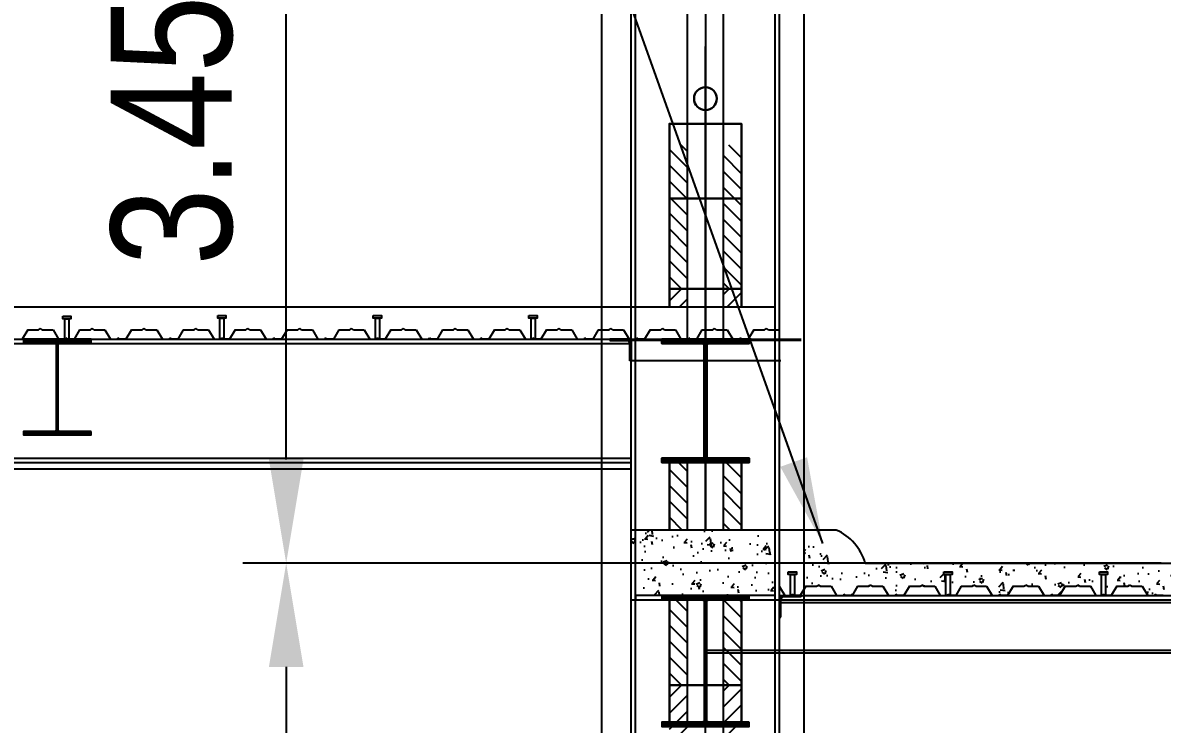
# Model space of a CAD drawing. Header units: millimetres. Extents: x 2148 to 2681, y 758 to 986.
# Drawn here: x 2210.196 to 2212.832, y 855.192 to 856.814 of the extents above; entities that cross this region are included whole.
import ezdxf

# ---------------------------------------------------------------- set-up
doc = ezdxf.new("R2010")
doc.units = ezdxf.units.MM
doc.linetypes.add('CENTER2', pattern=[28.575, 19.05, -3.175, 3.175, -3.175])
for name, color, linetype in [('0.2', 10, 'Continuous'), ('contrucion line05', 86, 'Continuous'), ('D', 1, 'Continuous'), ('HATCH', 8, 'Continuous')]:
    doc.layers.add(name, color=color, linetype=linetype)
doc.layers.add('0.3', color=160, linetype='Continuous', lineweight=30)
doc.styles.add('ARIALNW', font='ARIALN.TTF')
doc.dimstyles.new('DIM 200', dxfattribs={"dimtxt": 0.36, "dimasz": 0.35, "dimexe": 0.1, "dimexo": 0, "dimgap": 0.08, "dimtad": 1, "dimlfac": 2, "dimrnd": 0.005, "dimzin": 1, "dimdsep": 46, "dimtxsty": 'ARIALNW', "dimcen": 0.09, "dimclrd": 6, "dimclre": 6, "dimclrt": 13, "dimadec": 0, "dimazin": 0, "dimtfac": 1, "dimtofl": 0, "dimtmove": 2, "dimatfit": 3, "dimfxl": 1, "dimtolj": 1, "dimtzin": 0, "dimarcsym": 0})
pattern_1 = [(50, (179.72162, -681.11497), (0.0910923345, -0.0079695428), [0.009525, -0.104775]), (355, (179.72162, -681.11497), (-0.017621413, 0.0955283214), [0.00762, -0.08382]), (100.451, (179.72921, -681.11564), (0.0734712508, 0.087558344), [0.008095, -0.089045]), (46.1842, (179.72162, -681.08957), (0.1355395204, -0.021021164), [0.0142875, -0.1571625]), (96.6356, (179.73291, -681.09132), (0.118702117, 0.123712778), [0.0121425, -0.1335675]), (351.184, (179.72162, -681.08957), (0.118702303, 0.123712559), [0.01143, -0.12573]), (21, (179.73432, -681.09592), (0.07580744, -0.0511327593), [0.009525, -0.104775]), (326, (179.73432, -681.09592), (0.0309010142, 0.092093983), [0.00762, -0.08382]), (71.4514, (179.740635, -681.10018), (0.1067082454, 0.040961429), [0.008095, -0.089045]), (37.5, (179.721617, -681.114972), (0.00154430163, 0.04227751944), [0, -0.082804, 0, -0.08509, 0, -0.0841375]), (7.5, (179.721617, -681.114972), (0.03340983126, 0.0500902874), [0, -0.048514, 0, -0.080899, 0, -0.0320675]), (327.5, (179.693296, -681.114972), (0.0677952976, -0.002864372), [0, -0.03175, 0, -0.09906, 0, -0.131445]), (317.5, (179.680596, -681.11497), (0.0740645907, 0.0127132455), [0, -0.041275, 0, -0.065786, 0, -0.093345])]

# ---------------------------------------------------------------- blocks, each defined once
blk = doc.blocks.new('*D2293')
at = {"layer": 'D', "color": 6, "lineweight": -2, "transparency": 16777216}
for p, q in [((2212.8301, 857.29), (2210.7055, 857.29)), ((2210.8055, 855.8042), (2210.8055, 857.05)), ((2212.8301, 855.5642), (2210.7055, 855.5642))]:
    blk.add_line(p, q, dxfattribs=at)
at = {"layer": 'D', "color": 6, "transparency": 16777216}
for points in [[(2210.7655, 857.05), (2210.8455, 857.05), (2210.8055, 857.29)], [(2210.7655, 855.8042), (2210.8455, 855.8042), (2210.8055, 855.5642)]]:
    blk.add_solid(points, dxfattribs=at)
at = {"layer": 'Defpoints', "color": 0, "transparency": 16777216}
for p in [(2210.8055, 857.29), (2212.8301, 857.29, 0), (2212.8301, 855.5642, 0)]:
    blk.add_point(p, dxfattribs=at)
at = {"layer": 'D', "color": 13, "transparency": 16777216, "insert": (2210.5416, 856.5648), "char_height": 0.28, "attachment_point": 5, "rotation": 90, "style": 'ARIALNW'}
blk.add_mtext('\\A1;3.45', dxfattribs=at)
blk = doc.blocks.new('*D2294')
at = {"layer": 'D', "color": 6, "lineweight": -2, "transparency": 16777216}
for p, q in [((2211.2752, 855.5642), (2210.7055, 855.5642)), ((2210.8055, 855.3242), (2210.8055, 852.8971)), ((2211.4448, 852.6571), (2210.7055, 852.6571))]:
    blk.add_line(p, q, dxfattribs=at)
at = {"layer": 'D', "color": 6, "transparency": 16777216}
for points in [[(2210.7655, 855.3242), (2210.8455, 855.3242), (2210.8055, 855.5642)], [(2210.7655, 852.8971), (2210.8455, 852.8971), (2210.8055, 852.6571)]]:
    blk.add_solid(points, dxfattribs=at)
at = {"layer": 'Defpoints', "color": 0, "transparency": 16777216}
for p in [(2211.2752, 855.5642), (2210.8055, 852.6571), (2211.4448, 852.6571, 0)]:
    blk.add_point(p, dxfattribs=at)
at = {"layer": 'D', "color": 13, "transparency": 16777216, "insert": (2210.5806, 854.1106), "char_height": 0.28, "attachment_point": 5, "rotation": 90, "style": 'ARIALNW'}
blk.add_mtext('\\A1;VARIES', dxfattribs=at)

msp = doc.modelspace()

# ---------------------------------------------------------------- hatches: boundary and pattern name
at = {"layer": 'contrucion line05', "ltscale": 0.5}
h = msp.add_hatch(dxfattribs=at)
h.set_pattern_fill('ANSI31', color=256, scale=0.208333, style=0)
h.set_pattern_definition([(315, (2173.519687, 854.513847), (-0.018414239, -0.018414239), [])])
h.paths.add_polyline_path([(2211.7338676, 856.1987255), (2211.6922009, 856.1987255), (2211.6922009, 856.5320589), (2211.7338676, 856.5320589)])
h.paths.add_polyline_path([(2211.8588676, 856.1987255), (2211.8172009, 856.1987255), (2211.8172009, 856.5320589), (2211.8588676, 856.5320589)])
h = msp.add_hatch(dxfattribs=at)
h.set_pattern_fill('ANSI31', color=256, scale=0.208333, style=0)
h.set_pattern_definition([(45, (2173.519687, 857.883604), (-0.018414239, 0.018414239), [])])
h.paths.add_polyline_path([(2211.8172009, 856.1570589), (2211.8588676, 856.1570589), (2211.8588676, 856.1987255), (2211.8172009, 856.1987255)])
h.paths.add_polyline_path([(2211.6922009, 856.1570589), (2211.7338676, 856.1570589), (2211.7338676, 856.1987255), (2211.6922009, 856.1987255)])
h = msp.add_hatch(dxfattribs=at)
h.set_pattern_fill('ANSI31', color=256, scale=0.208333, style=0)
h.set_pattern_definition([(315, (2173.519687, 853.84718), (-0.018414239, -0.018414239), [])])
h.paths.add_polyline_path([(2211.8172009, 855.6407347), (2211.8588676, 855.6407347), (2211.8588676, 855.8070589), (2211.8172009, 855.8070589)])
h.paths.add_polyline_path([(2211.6922009, 855.6407347), (2211.7338676, 855.6407347), (2211.7338676, 855.8070589), (2211.6922009, 855.8070589)])
h = msp.add_hatch(dxfattribs=at)
h.set_pattern_fill('ANSI31', color=256, scale=0.208333, style=0)
h.set_pattern_definition([(315, (2173.519687, 853.59718), (-0.018414239, -0.018414239), [])])
h.paths.add_polyline_path([(2211.7338676, 855.4791525), (2211.6922009, 855.4791525), (2211.6922009, 855.2820589), (2211.7338676, 855.2820589)])
h.paths.add_polyline_path([(2211.8588676, 855.4791525), (2211.8172009, 855.4791525), (2211.8172009, 855.2820589), (2211.8588676, 855.2820589)])
h = msp.add_hatch(dxfattribs=at)
h.set_pattern_fill('ANSI31', color=256, scale=0.208333, style=0)
h.set_pattern_definition([(45, (2173.519687, 856.966937), (-0.018414239, 0.018414239), [])])
h.paths.add_polyline_path([(2211.8172009, 855.1967124), (2211.8588676, 855.1967124), (2211.8588676, 855.2820589), (2211.8172009, 855.2820589)])
h.paths.add_polyline_path([(2211.8588676, 855.1867124), (2211.8172009, 855.1867124), (2211.8172009, 854.9487255), (2211.8588676, 854.9487255)])
h.paths.add_polyline_path([(2211.6922009, 855.1967124), (2211.7338676, 855.1967124), (2211.7338676, 855.2820589), (2211.6922009, 855.2820589)])
h.paths.add_polyline_path([(2211.7338676, 855.1867124), (2211.6922009, 855.1867124), (2211.6922009, 854.9487255), (2211.7338676, 854.9487255)])
at = {"layer": 'D'}
h = msp.add_hatch(dxfattribs=at)
h.set_pattern_fill('AR-CONC', color=256, scale=0.0005, style=0)
h.set_pattern_definition(pattern_1)
h.paths.add_polyline_path([(2211.9370241, 855.4891525), (2211.9370241, 855.6407347), (2211.6140443, 855.6407347), (2211.6140443, 855.4891525)])
h.paths.add_polyline_path([(2211.6040443, 855.4791525), (2211.6140443, 855.4791525), (2211.6140443, 855.4891525), (2211.6140443, 855.6407347), (2211.6040443, 855.6407347)])
h = msp.add_hatch(dxfattribs=at)
h.set_pattern_fill('AR-CONC', color=256, scale=0.0005, style=0)
h.set_pattern_definition(pattern_1)
h.paths.add_polyline_path([(2213.1670638, 855.5441272), (2213.1860707, 855.5441272), (2213.1860707, 855.538074), (2213.1814737, 855.538074), (2213.1814737, 855.4891525), (2213.1947031, 855.4891525), (2213.2075636, 855.5113239), (2213.2325636, 855.5113239), (2213.2368769, 855.5136725), (2213.2411903, 855.5113239), (2213.2661903, 855.5113239), (2213.2790508, 855.4891525), (2213.2939088, 855.4891525), (2213.2968804, 855.4924305), (2213.299852, 855.4891525), (2213.31471, 855.4891525), (2213.3275705, 855.5113239), (2213.3525705, 855.5113239), (2213.3568839, 855.5136725), (2213.3611972, 855.5113239), (2213.3861972, 855.5113239), (2213.3990577, 855.4891525), (2213.4139157, 855.4891525), (2213.4168873, 855.4924305), (2213.4198589, 855.4891525), (2213.4347169, 855.4891525), (2213.4475774, 855.5113239), (2213.4491151, 855.5113239), (2213.4491151, 855.5641525), (2212.0650969, 855.5641525, 0.209109325), (2212.0041986, 855.6377857), (2212.0041986, 855.5056419), (2212.0074944, 855.5113239), (2212.0324944, 855.5113239), (2212.0368078, 855.5136725), (2212.0411211, 855.5113239), (2212.0661211, 855.5113239), (2212.0789816, 855.4891525), (2212.0938396, 855.4891525), (2212.0968112, 855.4924305), (2212.0997828, 855.4891525), (2212.1146408, 855.4891525), (2212.1275013, 855.5113239), (2212.1525013, 855.5113239), (2212.1568147, 855.5136725), (2212.161128, 855.5113239), (2212.186128, 855.5113239), (2212.1989885, 855.4891525), (2212.2138465, 855.4891525), (2212.2168181, 855.4924305), (2212.2197897, 855.4891525), (2212.2346477, 855.4891525), (2212.2475082, 855.5113239), (2212.2725082, 855.5113239), (2212.2768216, 855.5136725), (2212.281135, 855.5113239), (2212.306135, 855.5113239), (2212.3189955, 855.4891525), (2212.3319871, 855.4891525), (2212.3319871, 855.538074), (2212.3270154, 855.538074), (2212.3270154, 855.5441272), (2212.3460222, 855.5441272), (2212.3460222, 855.538074), (2212.3414253, 855.538074), (2212.3414253, 855.4891525), (2212.3546547, 855.4891525), (2212.3675152, 855.5113239), (2212.3925152, 855.5113239), (2212.3968285, 855.5136725), (2212.4011419, 855.5113239), (2212.4261419, 855.5113239), (2212.4390024, 855.4891525), (2212.4538604, 855.4891525), (2212.456832, 855.4924305), (2212.4598036, 855.4891525), (2212.4746616, 855.4891525), (2212.4875221, 855.5113239), (2212.5125221, 855.5113239), (2212.5168354, 855.5136725), (2212.5211488, 855.5113239), (2212.5461488, 855.5113239), (2212.5590093, 855.4891525), (2212.5738673, 855.4891525), (2212.5768389, 855.4924305), (2212.5798105, 855.4891525), (2212.5946685, 855.4891525), (2212.607529, 855.5113239), (2212.632529, 855.5113239), (2212.6368423, 855.5136725), (2212.6411557, 855.5113239), (2212.6661557, 855.5113239), (2212.6790162, 855.4891525), (2212.6920079, 855.4891525), (2212.6920079, 855.538074), (2212.6870362, 855.538074), (2212.6870362, 855.5441272), (2212.706043, 855.5441272), (2212.706043, 855.538074), (2212.7014461, 855.538074), (2212.7014461, 855.4891525), (2212.7146754, 855.4891525), (2212.7275359, 855.5113239), (2212.7525359, 855.5113239), (2212.7568493, 855.5136725), (2212.7611626, 855.5113239), (2212.7861626, 855.5113239), (2212.7990231, 855.4891525), (2212.8138811, 855.4891525), (2212.8168527, 855.4924305), (2212.8198243, 855.4891525), (2212.8346823, 855.4891525), (2212.8475428, 855.5113239), (2212.8725428, 855.5113239), (2212.8768562, 855.5136725), (2212.8811695, 855.5113239), (2212.9061695, 855.5113239), (2212.91903, 855.4891525), (2212.933888, 855.4891525), (2212.9368596, 855.4924305), (2212.9398312, 855.4891525), (2212.9546892, 855.4891525), (2212.9675497, 855.5113239), (2212.9925497, 855.5113239), (2212.9968631, 855.5136725), (2213.0011765, 855.5113239), (2213.0261765, 855.5113239), (2213.039037, 855.4891525), (2213.053895, 855.4891525), (2213.0568666, 855.4924305), (2213.0598382, 855.4891525), (2213.0746962, 855.4891525), (2213.0875567, 855.5113239), (2213.1125567, 855.5113239), (2213.11687, 855.5136725), (2213.1211834, 855.5113239), (2213.1461834, 855.5113239), (2213.1590439, 855.4891525), (2213.1720356, 855.4891525), (2213.1720356, 855.538074), (2213.1670638, 855.538074)])
at = {"layer": 'HATCH', "ltscale": 0.5}
h = msp.add_hatch(dxfattribs=at)
h.set_pattern_fill('ANSI31', color=256, scale=0.00775, style=0)
h.set_pattern_definition([(45, (64010.5325818, 2986.2111039), (-0.000685009694274, 0.000685009694274), [])])
edge = h.paths.add_edge_path()
edge.add_line((2210.3540851, 855.8689339), (2210.2809968, 855.8689339))
edge.add_arc((2210.2809968, 855.8719562), 0.0030223, 174.0972671, 270, ccw=False)
edge.add_line((2210.2779905, 855.872267), (2210.2779905, 856.0709758))
edge.add_arc((2210.2809968, 856.0712866), 0.0030223, 89.6345547, 185.9027329, ccw=False)
edge.add_line((2210.2810161, 856.0743089), (2210.3540851, 856.0743089))
edge.add_line((2210.3540851, 856.0743089), (2210.3540851, 856.0820589))
edge.add_line((2210.3540851, 856.0820589), (2210.1974552, 856.0820589))
edge.add_line((2210.1974552, 856.0820589), (2210.1974552, 856.0743089))
edge.add_line((2210.1974552, 856.0743089), (2210.2703116, 856.0743089))
edge.add_arc((2210.2703309, 856.0712866), 0.0030223, -4.2920933, 90.3654453, ccw=False)
edge.add_line((2210.2733447, 856.0710605), (2210.2733447, 855.8721824))
edge.add_arc((2210.2703309, 855.8719562), 0.0030223, -89.9999999, 4.2920934, ccw=False)
edge.add_line((2210.2703309, 855.8689339), (2210.1974552, 855.8689339))
edge.add_line((2210.1974552, 855.8689339), (2210.1974552, 855.8611839))
edge.add_line((2210.1974552, 855.8611839), (2210.3540851, 855.8611839))
edge.add_line((2210.3540851, 855.8611839), (2210.3540851, 855.8689339))
h = msp.add_hatch(dxfattribs=at)
h.set_pattern_fill('ANSI31', color=256, scale=0.01, style=0)
h.set_pattern_definition([(45, (81963.0428316, 3604.6356654), (-0.000883883476483, 0.000883883476483), [])])
h.paths.add_polyline_path([(2211.6008998, 856.0726456, 0.318843234), (2211.5946058, 856.0790589), (2211.6040357, 856.0790589), (2211.6038998, 856.0320591), (2211.6008998, 856.0320591)])
h.paths.add_polyline_path([(2211.5540322, 856.0820589), (2211.5540322, 856.0790589), (2211.6040357, 856.0790589), (2211.6040443, 856.0820589)])
h = msp.add_hatch(dxfattribs=at)
h.set_pattern_fill('ANSI31', color=256, scale=0.01, style=0)
h.set_pattern_definition([(45, (81954.0425203, 3604.6356654), (-0.000883883476483, 0.000883883476483), [])])
edge = h.paths.add_edge_path()
edge.add_line((2211.8767181, 855.8070589), (2211.7824106, 855.8070589))
edge.add_arc((2211.7824106, 855.8109586), 0.0038997, 174.0972671, 270, ccw=False)
edge.add_line((2211.7785315, 855.8113597), (2211.7785315, 856.0677582))
edge.add_arc((2211.7824106, 856.0681592), 0.0038997, 89.6345547, 185.9027329, ccw=False)
edge.add_line((2211.7824355, 856.0720589), (2211.8767181, 856.0720589))
edge.add_line((2211.8767181, 856.0720589), (2211.8767181, 856.0820589))
edge.add_line((2211.8767181, 856.0820589), (2211.674615, 856.0820589))
edge.add_line((2211.674615, 856.0820589), (2211.674615, 856.0720589))
edge.add_line((2211.674615, 856.0720589), (2211.7686233, 856.0720589))
edge.add_arc((2211.7686481, 856.0681592), 0.0038997, -4.2920933, 90.3654453, ccw=False)
edge.add_line((2211.7725369, 856.0678674), (2211.7725369, 855.8112505))
edge.add_arc((2211.7686481, 855.8109586), 0.0038997, -90, 4.2920933, ccw=False)
edge.add_line((2211.7686481, 855.8070589), (2211.674615, 855.8070589))
edge.add_line((2211.674615, 855.8070589), (2211.674615, 855.7970589))
edge.add_line((2211.674615, 855.7970589), (2211.8767181, 855.7970589))
edge.add_line((2211.8767181, 855.7970589), (2211.8767181, 855.8070589))
h = msp.add_hatch(dxfattribs=at)
h.set_pattern_fill('ANSI31', color=256, scale=0.01, style=0)
h.set_pattern_definition([(45, (81954.042388, 3604.042759), (-0.000883883476483, 0.000883883476483), [])])
edge = h.paths.add_edge_path()
edge.add_line((2211.8765858, 855.1967124), (2211.7822783, 855.1967124))
edge.add_arc((2211.7822783, 855.2006121), 0.0038997, 174.0972671, 270, ccw=False)
edge.add_line((2211.7783993, 855.2010132), (2211.7783993, 855.4748518))
edge.add_arc((2211.7822783, 855.4752528), 0.0038997, 89.6345547, 185.9027329, ccw=False)
edge.add_line((2211.7823032, 855.4791525), (2211.8765858, 855.4791525))
edge.add_line((2211.8765858, 855.4791525), (2211.8765858, 855.4891525))
edge.add_line((2211.8765858, 855.4891525), (2211.6744827, 855.4891525))
edge.add_line((2211.6744827, 855.4891525), (2211.6744827, 855.4791525))
edge.add_line((2211.6744827, 855.4791525), (2211.768491, 855.4791525))
edge.add_arc((2211.7685158, 855.4752528), 0.0038997, -4.2920933, 90.3654453, ccw=False)
edge.add_line((2211.7724046, 855.474961), (2211.7724046, 855.200904))
edge.add_arc((2211.7685158, 855.2006121), 0.0038997, -90, 4.2920933, ccw=False)
edge.add_line((2211.7685158, 855.1967124), (2211.6744827, 855.1967124))
edge.add_line((2211.6744827, 855.1967124), (2211.6744827, 855.1867124))
edge.add_line((2211.6744827, 855.1867124), (2211.8765858, 855.1867124))
edge.add_line((2211.8765858, 855.1867124), (2211.8765858, 855.1967124))
h = msp.add_hatch(dxfattribs=at)
h.set_pattern_fill('ANSI31', color=256, scale=0.01, style=0)
h.set_pattern_definition([(135, (-77539.4917632, 3604.042759), (0.000883883476483, 0.000883883476483), [])])
h.paths.add_polyline_path([(2211.9501687, 855.4797392, -0.318843234), (2211.9564627, 855.4861525), (2211.9470328, 855.4861525), (2211.9471687, 855.4391527), (2211.9501687, 855.4391527)])
h.paths.add_polyline_path([(2211.9970363, 855.4891525), (2211.9970363, 855.4861525), (2211.9470328, 855.4861525), (2211.9470241, 855.4891525)])

# ---------------------------------------------------------------- linework, layer by layer
at = {"layer": '0.2', "ltscale": 0.5}
for p, q in [((2211.7338676, 856.2820589, 0), (2211.7338676, 856.9025525, 0)), ((2211.8172009, 856.2820589, 0), (2211.8172009, 856.9025525, 0)), ((2211.7338676, 856.407746, 0), (2211.7338676, 856.5806309, 0)), ((2211.8172009, 856.5320589, 0), (2211.8172009, 856.5806309, 0)), ((2211.8172009, 856.407746, 0), (2211.8172009, 856.5806309, 0)), ((2211.8172009, 856.0820589, 0), (2211.8172009, 856.5320589, 0)), ((2211.8172009, 856.1570589, 0), (2211.8172009, 856.407746, 0)), ((2211.7338676, 856.0820589, 0), (2211.7338676, 856.2820589, 0)), ((2211.8172009, 856.0820589, 0), (2211.8172009, 856.2820589, 0)), ((2211.7338676, 855.6407347, 0), (2211.7338676, 855.8070589, 0)), ((2211.8172009, 855.6407347, 0), (2211.8172009, 855.8070589, 0)), ((2211.7338676, 855.1967124, 0), (2211.7338676, 855.4791525, 0)), ((2211.8172009, 854.2820589, 0), (2211.8172009, 855.4791525, 0))]:
    msp.add_line(p, q, dxfattribs=at)
at = {"layer": '0.3', "ltscale": 0.5, "elevation": 0}
for points in [[(2211.6922009, 856.407746), (2211.8588676, 856.407746), (2211.8588676, 856.5806309), (2211.6922009, 856.5806309)], [(2211.6922009, 856.407746), (2211.8588676, 856.407746), (2211.8588676, 856.1987255), (2211.6922009, 856.1987255)]]:
    msp.add_lwpolyline(points, close=True, dxfattribs=at)
for points in [[(2211.8588676, 856.1570589), (2211.8588676, 856.1987255), (2211.6922009, 856.1987255), (2211.6922009, 856.1570589)], [(2211.7785315, 855.9487255), (2211.7725369, 855.9487255)], [(2211.6922009, 855.6407347), (2211.6922009, 855.8070589)], [(2211.8588676, 855.8070589), (2211.8588676, 855.6407347)], [(2211.8588676, 855.4791525), (2211.8588676, 855.2820589), (2211.6922009, 855.2820589), (2211.6922009, 855.4791525)], [(2211.8588676, 855.1967124), (2211.8588676, 855.2820589), (2211.6922009, 855.2820589), (2211.6922009, 855.1967124)]]:
    msp.add_lwpolyline(points, dxfattribs=at)
at = {"layer": '0.3', "ltscale": 0.5}
msp.add_circle((2211.7755342, 856.6386625, 0), 0.0264094, dxfattribs=at)
at = {"layer": 'D', "color": 3, "ltscale": 0.5}
for p, q in [((2211.6040443, 853.1570589, 0), (2211.6040443, 859.5820586, 0)), ((2211.6140443, 853.1570589, 0), (2211.6140443, 859.5820586, 0)), ((2211.9370241, 853.1570589, 0), (2211.9370241, 859.5820586, 0)), ((2211.9470241, 853.1570589, 0), (2211.9470241, 859.5820586, 0)), ((2211.9470241, 855.4891525, 0), (2216.1040443, 855.4891525, 0)), ((2211.9470241, 855.4791525, 0), (2213.273504, 855.4791525, 0))]:
    msp.add_line(p, q, dxfattribs=at)
at = {"layer": 'D', "color": 2}
for p, q in [((2211.7755342, 856.9025525, 0), (2211.7755342, 856.0820589, 0)), ((2211.7755342, 855.7970589, 0), (2211.7755342, 855.6407347, 0))]:
    msp.add_line(p, q, dxfattribs=at)
at = {"layer": 'D', "ltscale": 0.5}
for p, q in [((2207.4473355, 856.1570589, 0), (2211.9370241, 856.1570589, 0)), ((2207.4473355, 856.0820589, 0), (2211.6043557, 856.0820589, 0)), ((2207.4473355, 856.0720589, 0), (2211.6043557, 856.0720589, 0)), ((2211.5540322, 856.0820589, 0), (2211.5540322, 856.0790589, 0)), ((2211.674615, 856.0790589, 0), (2211.5540322, 856.0790589, 0)), ((2211.6008998, 856.0320591, 0), (2211.6008998, 856.0726456, 0)), ((2211.9970363, 856.0790589, 0), (2211.8767181, 856.0790589, 0)), ((2211.7725369, 856.0320591, 0), (2211.6008998, 856.0320591, 0)), ((2211.9501687, 856.0320591, 0), (2211.7785315, 856.0320591, 0)), ((2207.4473355, 855.8070589, 0), (2211.6043557, 855.8070589, 0)), ((2207.4473355, 855.7970589, 0), (2211.6043557, 855.7970589, 0)), ((2212.078109, 855.6407347, 0), (2211.6040443, 855.6407347, 0)), ((2212.145298, 855.5641525, 0), (2215.8953883, 855.5641525, 0))]:
    msp.add_line(p, q, dxfattribs=at)
at = {"layer": 'D'}
for p, q in [((2211.6040443, 855.4791525, -0.0000001), (2213.273504, 855.4791525, 0)), ((2211.9470241, 855.4729798, -0.0000001), (2213.273504, 855.4729798, 0)), ((2211.7783993, 855.3633209, 0), (2213.273504, 855.3633209, 0)), ((2211.7783993, 855.3571482, 0), (2213.273504, 855.3571482, 0))]:
    msp.add_line(p, q, dxfattribs=at)
at = {"layer": 'D', "color": 3, "ltscale": 0.5, "elevation": 0}
for points in [[(2210.3540851, 855.8689339), (2210.2809968, 855.8689339, -0.444720244), (2210.2779905, 855.872267), (2210.2779905, 856.0709758, -0.446631522), (2210.2810161, 856.0743089), (2210.3540851, 856.0743089), (2210.3540851, 856.0820589), (2210.1974552, 856.0820589), (2210.1974552, 856.0743089), (2210.2703116, 856.0743089, -0.438228127), (2210.2733447, 856.0710605), (2210.2733447, 855.8721824, -0.436328672), (2210.2703309, 855.8689339), (2210.1974552, 855.8689339), (2210.1974552, 855.8611839), (2210.3540851, 855.8611839)], [(2211.8767181, 855.8070589), (2211.7824106, 855.8070589, -0.444720244), (2211.7785315, 855.8113597), (2211.7785315, 856.0677582, -0.446631522), (2211.7824355, 856.0720589), (2211.8767181, 856.0720589), (2211.8767181, 856.0820589), (2211.674615, 856.0820589), (2211.674615, 856.0720589), (2211.7686233, 856.0720589, -0.438228127), (2211.7725369, 856.0678674), (2211.7725369, 855.8112505, -0.436328672), (2211.7686481, 855.8070589), (2211.674615, 855.8070589), (2211.674615, 855.7970589), (2211.8767181, 855.7970589)], [(2211.8765858, 855.1967124), (2211.7822783, 855.1967124, -0.444720244), (2211.7783993, 855.2010132), (2211.7783993, 855.4748518, -0.446631522), (2211.7823032, 855.4791525), (2211.8765858, 855.4791525), (2211.8765858, 855.4891525), (2211.6744827, 855.4891525), (2211.6744827, 855.4791525), (2211.768491, 855.4791525, -0.438228127), (2211.7724046, 855.474961), (2211.7724046, 855.200904, -0.436328672), (2211.7685158, 855.1967124), (2211.6744827, 855.1967124), (2211.6744827, 855.1867124), (2211.8765858, 855.1867124)]]:
    msp.add_lwpolyline(points, format="xyb", close=True, dxfattribs=at)
for points in [[(2211.768673, 856.0720589), (2211.674615, 856.0720589), (2211.674615, 856.0820589), (2211.8767181, 856.0820589), (2211.8767181, 856.0720589), (2211.7823857, 856.0720589)], [(2211.7725369, 855.8106667), (2211.7725369, 856.0684511)], [(2211.7785315, 856.0685603), (2211.7785315, 855.8105576)], [(2211.7824106, 855.8070589), (2211.8767181, 855.8070589), (2211.8767181, 855.7970589), (2211.674615, 855.7970589), (2211.674615, 855.8070589), (2211.7686481, 855.8070589)]]:
    msp.add_lwpolyline(points, dxfattribs=at)
msp.add_lwpolyline([(2211.6140443, 855.4791525), (2211.9370241, 855.4791525), (2211.9370241, 855.4891525), (2211.6140443, 855.4891525)], close=True, dxfattribs=at)
at = {"layer": 'D', "ltscale": 0.5}
for centre, radius, start, end in [((2211.5932354, 856.0714189, 0), 0.0077619, 9.0929731, 79.8310934), ((2212.0306662, 855.5313459, 0), 0.1192338, 15.9706293, 66.5532607)]:
    msp.add_arc(centre, radius, start, end, dxfattribs=at)
at = {"layer": 'D', "color": 3, "ltscale": 0.5}
for centre, start, end in [((2211.7686481, 856.0681592, 0), 355.877061, 90.365456), ((2211.7824106, 856.0681592, 0), 89.634544, 184.122939), ((2211.7686481, 855.8109586, 0), 269.634544, 4.122939), ((2211.7824106, 855.8109586, 0), 175.877061, 270.365456)]:
    msp.add_arc(centre, 0.0038997, start, end, dxfattribs=at)
at = {"layer": 'HATCH', "linetype": 'ByBlock', "ltscale": 0.5}
for p, q in [((2211.5356899, 853.1570589, 0), (2211.5356899, 861.7465573, 0)), ((2212.0041986, 853.1451538, 0), (2212.0041986, 861.7465573, 0)), ((2207.4473355, 855.7820589, 0), (2211.6040443, 855.7820589, 0))]:
    msp.add_line(p, q, dxfattribs=at)
at = {"layer": 'HATCH', "linetype": 'CENTER2', "ltscale": 0.05}
for p, q in [((2211.7755342, 855.8070589, 0), (2211.7755342, 856.9025525, 0)), ((2211.7755342, 855.6407347, 0), (2211.7755342, 855.7970589, 0)), ((2211.7755342, 853.1570589, 0), (2211.7755342, 855.4891525, 0))]:
    msp.add_line(p, q, dxfattribs=at)
at = {"layer": 'HATCH', "ltscale": 0.5}
for p, q in [((2210.2073906, 856.1042302, 0), (2210.1945301, 856.0820589, 0)), ((2210.2073906, 856.1042302, 0), (2210.2323906, 856.1042302, 0)), ((2210.2323906, 856.1042302, 0), (2210.236704, 856.1065789, -0.0000002)), ((2210.2410174, 856.1042302, 0), (2210.236704, 856.1065789, -0.0000002)), ((2210.2410174, 856.1042302, 0), (2210.2660174, 856.1042302, 0)), ((2210.2660174, 856.1042302, 0), (2210.2788779, 856.0820589, 0)), ((2210.3273976, 856.1042302, 0), (2210.3145371, 856.0820589, 0)), ((2210.3273976, 856.1042302, 0), (2210.3523976, 856.1042302, 0)), ((2210.3523976, 856.1042302, 0), (2210.3567109, 856.1065789, -0.0000002)), ((2210.3610243, 856.1042302, 0), (2210.3567109, 856.1065789, -0.0000002)), ((2210.3610243, 856.1042302, 0), (2210.3860243, 856.1042302, 0)), ((2210.3860243, 856.1042302, 0), (2210.3988848, 856.0820589, 0)), ((2210.4474045, 856.1042302, 0), (2210.434544, 856.0820589, 0)), ((2210.4474045, 856.1042302, 0), (2210.4724045, 856.1042302, 0)), ((2210.4724045, 856.1042302, 0), (2210.4767178, 856.1065789, -0.0000002)), ((2210.4810312, 856.1042302, 0), (2210.4767178, 856.1065789, -0.0000002)), ((2210.4810312, 856.1042302, 0), (2210.5060312, 856.1042302, 0)), ((2210.5060312, 856.1042302, 0), (2210.5188917, 856.0820589, 0)), ((2210.5674114, 856.1042302, 0), (2210.5545509, 856.0820589, 0)), ((2210.5674114, 856.1042302, 0), (2210.5924114, 856.1042302, 0)), ((2210.5924114, 856.1042302, 0), (2210.5967248, 856.1065789, -0.0000002)), ((2210.6010381, 856.1042302, 0), (2210.5967248, 856.1065789, -0.0000002)), ((2210.6010381, 856.1042302, 0), (2210.6260381, 856.1042302, 0)), ((2210.6260381, 856.1042302, 0), (2210.6388986, 856.0820589, 0)), ((2210.6874183, 856.1042302, 0), (2210.6745578, 856.0820589, 0)), ((2210.6874183, 856.1042302, 0), (2210.7124183, 856.1042302, 0)), ((2210.7124183, 856.1042302, 0), (2210.7167317, 856.1065789, -0.0000002)), ((2210.721045, 856.1042302, 0), (2210.7167317, 856.1065789, -0.0000002)), ((2210.721045, 856.1042302, 0), (2210.746045, 856.1042302, 0)), ((2210.746045, 856.1042302, 0), (2210.7589055, 856.0820589, 0)), ((2210.8074252, 856.1042302, 0), (2210.7945647, 856.0820589, 0)), ((2210.8074252, 856.1042302, 0), (2210.8324252, 856.1042302, 0)), ((2210.8324252, 856.1042302, 0), (2210.8367386, 856.1065789, -0.0000002)), ((2210.8410519, 856.1042302, 0), (2210.8367386, 856.1065789, -0.0000002)), ((2210.8410519, 856.1042302, 0), (2210.8660519, 856.1042302, 0)), ((2210.8660519, 856.1042302, 0), (2210.8789124, 856.0820589, 0)), ((2210.9274321, 856.1042302, 0), (2210.9145716, 856.0820589, 0)), ((2210.9274321, 856.1042302, 0), (2210.9524321, 856.1042302, 0)), ((2210.9524321, 856.1042302, 0), (2210.9567455, 856.1065789, -0.0000002)), ((2210.9610589, 856.1042302, 0), (2210.9567455, 856.1065789, -0.0000002)), ((2210.9610589, 856.1042302, 0), (2210.9860589, 856.1042302, 0)), ((2210.9860589, 856.1042302, 0), (2210.9989194, 856.0820589, 0)), ((2211.0474391, 856.1042302, 0), (2211.0345786, 856.0820589, 0)), ((2211.0474391, 856.1042302, 0), (2211.0724391, 856.1042302, 0)), ((2211.0724391, 856.1042302, 0), (2211.0767524, 856.1065789, -0.0000002)), ((2211.0810658, 856.1042302, 0), (2211.0767524, 856.1065789, -0.0000002)), ((2211.0810658, 856.1042302, 0), (2211.1060658, 856.1042302, 0)), ((2211.1060658, 856.1042302, 0), (2211.1189263, 856.0820589, 0)), ((2211.167446, 856.1042302, 0), (2211.1545855, 856.0820589, 0)), ((2211.167446, 856.1042302, 0), (2211.192446, 856.1042302, 0)), ((2211.192446, 856.1042302, 0), (2211.1967593, 856.1065789, -0.0000002)), ((2211.2010727, 856.1042302, 0), (2211.1967593, 856.1065789, -0.0000002)), ((2211.2010727, 856.1042302, 0), (2211.2260727, 856.1042302, 0)), ((2211.2260727, 856.1042302, 0), (2211.2389332, 856.0820589, 0)), ((2211.2874529, 856.1042302, 0), (2211.2745924, 856.0820589, 0)), ((2211.2874529, 856.1042302, 0), (2211.3124529, 856.1042302, 0)), ((2211.3124529, 856.1042302, 0), (2211.3167663, 856.1065789, -0.0000002)), ((2211.3210796, 856.1042302, 0), (2211.3167663, 856.1065789, -0.0000002)), ((2211.3210796, 856.1042302, 0), (2211.3460796, 856.1042302, 0)), ((2211.3460796, 856.1042302, 0), (2211.3589401, 856.0820589, 0)), ((2211.4074598, 856.1042302, 0), (2211.3945993, 856.0820589, 0)), ((2211.4074598, 856.1042302, 0), (2211.4324598, 856.1042302, 0)), ((2211.4324598, 856.1042302, 0), (2211.4367732, 856.1065789, -0.0000002)), ((2211.4410865, 856.1042302, 0), (2211.4367732, 856.1065789, -0.0000002)), ((2211.4410865, 856.1042302, 0), (2211.4660865, 856.1042302, 0)), ((2211.4660865, 856.1042302, 0), (2211.478947, 856.0820589, 0)), ((2211.5274667, 856.1042302, 0), (2211.5146062, 856.0820589, 0)), ((2211.5274667, 856.1042302, 0), (2211.5524667, 856.1042302, 0)), ((2211.5524667, 856.1042302, 0), (2211.5567801, 856.1065789, -0.0000002)), ((2211.5610934, 856.1042302, 0), (2211.5567801, 856.1065789, -0.0000002)), ((2211.5610934, 856.1042302, 0), (2211.5860934, 856.1042302, 0)), ((2211.5860934, 856.1042302, 0), (2211.598954, 856.0820589, 0)), ((2211.6474737, 856.1042302, 0), (2211.6346131, 856.0820589, 0)), ((2211.6474737, 856.1042302, 0), (2211.6724737, 856.1042302, 0)), ((2211.6724737, 856.1042302, 0), (2211.676787, 856.1065789, -0.0000002)), ((2211.6811004, 856.1042302, 0), (2211.676787, 856.1065789, -0.0000002)), ((2211.6811004, 856.1042302, 0), (2211.7061004, 856.1042302, 0)), ((2211.7061004, 856.1042302, 0), (2211.7189609, 856.0820589, 0)), ((2211.7674806, 856.1042302, 0), (2211.7546201, 856.0820589, 0)), ((2211.7674806, 856.1042302, 0), (2211.7924806, 856.1042302, 0)), ((2211.7924806, 856.1042302, 0), (2211.7967939, 856.1065789, -0.0000002)), ((2211.8011073, 856.1042302, 0), (2211.7967939, 856.1065789, -0.0000002)), ((2211.8011073, 856.1042302, 0), (2211.8261073, 856.1042302, 0)), ((2211.8261073, 856.1042302, 0), (2211.8389678, 856.0820589, 0)), ((2211.8874875, 856.1042302, 0), (2211.874627, 856.0820589, 0)), ((2211.8874875, 856.1042302, 0), (2211.9124875, 856.1042302, 0)), ((2211.9124875, 856.1042302, 0), (2211.9168008, 856.1065789, -0.0000002)), ((2211.9211142, 856.1042302, 0), (2211.9168008, 856.1065789, -0.0000002)), ((2211.9211142, 856.1042302, 0), (2211.9461142, 856.1042302, 0)), ((2210.2788779, 856.0820589, 0), (2210.2937359, 856.0820589, 0)), ((2210.2937359, 856.0820589, 0), (2210.2967075, 856.0853369, -0.0000002)), ((2210.2996791, 856.0820589, 0), (2210.2967075, 856.0853369, -0.0000002)), ((2210.3145371, 856.0820589, 0), (2210.2996791, 856.0820589, 0)), ((2210.3988848, 856.0820589, 0), (2210.4137428, 856.0820589, 0)), ((2210.4137428, 856.0820589, 0), (2210.4167144, 856.0853369, -0.0000002)), ((2210.419686, 856.0820589, 0), (2210.4167144, 856.0853369, -0.0000002)), ((2210.434544, 856.0820589, 0), (2210.419686, 856.0820589, 0)), ((2210.5188917, 856.0820589, 0), (2210.5337497, 856.0820589, 0)), ((2210.5337497, 856.0820589, 0), (2210.5367213, 856.0853369, -0.0000002)), ((2210.5396929, 856.0820589, 0), (2210.5367213, 856.0853369, -0.0000002)), ((2210.5545509, 856.0820589, 0), (2210.5396929, 856.0820589, 0)), ((2210.6388986, 856.0820589, 0), (2210.6537566, 856.0820589, 0)), ((2210.6537566, 856.0820589, 0), (2210.6567282, 856.0853369, -0.0000002)), ((2210.6596998, 856.0820589, 0), (2210.6567282, 856.0853369, -0.0000002)), ((2210.6745578, 856.0820589, 0), (2210.6596998, 856.0820589, 0)), ((2210.7589055, 856.0820589, 0), (2210.7737635, 856.0820589, 0)), ((2210.7737635, 856.0820589, 0), (2210.7767351, 856.0853369, -0.0000002)), ((2210.7797067, 856.0820589, 0), (2210.7767351, 856.0853369, -0.0000002)), ((2210.7945647, 856.0820589, 0), (2210.7797067, 856.0820589, 0)), ((2210.8789124, 856.0820589, 0), (2210.8937704, 856.0820589, 0)), ((2210.8937704, 856.0820589, 0), (2210.896742, 856.0853369, -0.0000002)), ((2210.8997136, 856.0820589, 0), (2210.896742, 856.0853369, -0.0000002)), ((2210.9145716, 856.0820589, 0), (2210.8997136, 856.0820589, 0)), ((2210.9989194, 856.0820589, 0), (2211.0137774, 856.0820589, 0)), ((2211.0137774, 856.0820589, 0), (2211.016749, 856.0853369, -0.0000002)), ((2211.0197206, 856.0820589, 0), (2211.016749, 856.0853369, -0.0000002)), ((2211.0345786, 856.0820589, 0), (2211.0197206, 856.0820589, 0)), ((2211.1189263, 856.0820589, 0), (2211.1337843, 856.0820589, 0)), ((2211.1337843, 856.0820589, 0), (2211.1367559, 856.0853369, -0.0000002)), ((2211.1397275, 856.0820589, 0), (2211.1367559, 856.0853369, -0.0000002)), ((2211.1545855, 856.0820589, 0), (2211.1397275, 856.0820589, 0)), ((2211.2389332, 856.0820589, 0), (2211.2537912, 856.0820589, 0)), ((2211.2537912, 856.0820589, 0), (2211.2567628, 856.0853369, -0.0000002)), ((2211.2597344, 856.0820589, 0), (2211.2567628, 856.0853369, -0.0000002)), ((2211.2745924, 856.0820589, 0), (2211.2597344, 856.0820589, 0)), ((2211.3589401, 856.0820589, 0), (2211.3737981, 856.0820589, 0)), ((2211.3737981, 856.0820589, 0), (2211.3767697, 856.0853369, -0.0000002)), ((2211.3797413, 856.0820589, 0), (2211.3767697, 856.0853369, -0.0000002)), ((2211.3945993, 856.0820589, 0), (2211.3797413, 856.0820589, 0)), ((2211.478947, 856.0820589, 0), (2211.493805, 856.0820589, 0)), ((2211.493805, 856.0820589, 0), (2211.4967766, 856.0853369, -0.0000002)), ((2211.4997482, 856.0820589, 0), (2211.4967766, 856.0853369, -0.0000002)), ((2211.5146062, 856.0820589, 0), (2211.4997482, 856.0820589, 0)), ((2211.5540322, 856.0820589, 0), (2211.9970363, 856.0820589, 0)), ((2211.5540322, 856.0790589, 0), (2211.5946058, 856.0790589, 0)), ((2211.598954, 856.0820589, 0), (2211.613812, 856.0820589, 0)), ((2211.6040443, 856.0820589, 0), (2211.6038998, 856.0320591, 0)), ((2211.613812, 856.0820589, 0), (2211.6167836, 856.0853369, -0.0000002)), ((2211.6197552, 856.0820589, 0), (2211.6167836, 856.0853369, -0.0000002)), ((2211.6346131, 856.0820589, 0), (2211.6197552, 856.0820589, 0)), ((2211.674615, 856.0720589, 0), (2211.768673, 856.0720589, 0)), ((2211.8812069, 856.0820589, 0), (2211.6791038, 856.0820589, 0)), ((2211.7189609, 856.0820589, 0), (2211.7338189, 856.0820589, 0)), ((2211.7338189, 856.0820589, 0), (2211.7367905, 856.0853369, -0.0000002)), ((2211.7397621, 856.0820589, 0), (2211.7367905, 856.0853369, -0.0000002)), ((2211.7546201, 856.0820589, 0), (2211.7397621, 856.0820589, 0)), ((2211.7823857, 856.0720589, 0), (2211.8767181, 856.0720589, 0)), ((2211.8389678, 856.0820589, 0), (2211.8538258, 856.0820589, 0)), ((2211.8538258, 856.0820589, 0), (2211.8567974, 856.0853369, -0.0000002)), ((2211.859769, 856.0820589, 0), (2211.8567974, 856.0853369, -0.0000002)), ((2211.874627, 856.0820589, 0), (2211.859769, 856.0820589, 0)), ((2211.6038998, 856.0320591, 0), (2211.6008998, 856.0320591, 0)), ((2211.674615, 855.7970589, 0), (2211.8767181, 855.7970589, 0)), ((2211.9461142, 855.5113239, -0.0000001), (2211.9589747, 855.4891525, 0)), ((2211.9738327, 855.4891525, 0), (2211.9768043, 855.4924305, -0.0000003)), ((2211.9797759, 855.4891525, 0), (2211.9768043, 855.4924305, -0.0000003)), ((2212.0074944, 855.5113239, -0.0000001), (2211.9946339, 855.4891525, 0)), ((2212.0074944, 855.5113239, -0.0000001), (2212.0324944, 855.5113239, -0.0000001)), ((2212.0324944, 855.5113239, -0.0000001), (2212.0368078, 855.5136725, -0.0000003)), ((2212.0411211, 855.5113239, -0.0000001), (2212.0368078, 855.5136725, -0.0000003)), ((2212.0411211, 855.5113239, -0.0000001), (2212.0661211, 855.5113239, -0.0000001)), ((2212.0661211, 855.5113239, -0.0000001), (2212.0789816, 855.4891525, 0)), ((2212.0938396, 855.4891525, 0), (2212.0968112, 855.4924305, -0.0000003)), ((2212.0997828, 855.4891525, 0), (2212.0968112, 855.4924305, -0.0000003)), ((2212.1275013, 855.5113239, -0.0000001), (2212.1146408, 855.4891525, 0)), ((2212.1275013, 855.5113239, -0.0000001), (2212.1525013, 855.5113239, -0.0000001)), ((2212.1525013, 855.5113239, -0.0000001), (2212.1568147, 855.5136725, -0.0000003)), ((2212.161128, 855.5113239, -0.0000001), (2212.1568147, 855.5136725, -0.0000003)), ((2212.161128, 855.5113239, -0.0000001), (2212.186128, 855.5113239, -0.0000001)), ((2212.186128, 855.5113239, -0.0000001), (2212.1989885, 855.4891525, 0)), ((2212.2138465, 855.4891525, 0), (2212.2168181, 855.4924305, -0.0000003)), ((2212.2197897, 855.4891525, 0), (2212.2168181, 855.4924305, -0.0000003)), ((2212.2475082, 855.5113239, -0.0000001), (2212.2346477, 855.4891525, 0)), ((2212.2475082, 855.5113239, -0.0000001), (2212.2725082, 855.5113239, -0.0000001)), ((2212.2725082, 855.5113239, -0.0000001), (2212.2768216, 855.5136725, -0.0000003)), ((2212.281135, 855.5113239, -0.0000001), (2212.2768216, 855.5136725, -0.0000003)), ((2212.281135, 855.5113239, -0.0000001), (2212.306135, 855.5113239, -0.0000001)), ((2212.306135, 855.5113239, -0.0000001), (2212.3189955, 855.4891525, 0)), ((2212.3338535, 855.4891525, 0), (2212.3368251, 855.4924305, -0.0000003)), ((2212.3397967, 855.4891525, 0), (2212.3368251, 855.4924305, -0.0000003)), ((2212.3675152, 855.5113239, -0.0000001), (2212.3546547, 855.4891525, 0)), ((2212.3675152, 855.5113239, -0.0000001), (2212.3925152, 855.5113239, -0.0000001)), ((2212.3925152, 855.5113239, -0.0000001), (2212.3968285, 855.5136725, -0.0000003)), ((2212.4011419, 855.5113239, -0.0000001), (2212.3968285, 855.5136725, -0.0000003)), ((2212.4011419, 855.5113239, -0.0000001), (2212.4261419, 855.5113239, -0.0000001)), ((2212.4261419, 855.5113239, -0.0000001), (2212.4390024, 855.4891525, 0)), ((2212.4538604, 855.4891525, 0), (2212.456832, 855.4924305, -0.0000003)), ((2212.4598036, 855.4891525, 0), (2212.456832, 855.4924305, -0.0000003)), ((2212.4875221, 855.5113239, -0.0000001), (2212.4746616, 855.4891525, 0)), ((2212.4875221, 855.5113239, -0.0000001), (2212.5125221, 855.5113239, -0.0000001)), ((2212.5125221, 855.5113239, -0.0000001), (2212.5168354, 855.5136725, -0.0000003)), ((2212.5211488, 855.5113239, -0.0000001), (2212.5168354, 855.5136725, -0.0000003)), ((2212.5211488, 855.5113239, -0.0000001), (2212.5461488, 855.5113239, -0.0000001)), ((2212.5461488, 855.5113239, -0.0000001), (2212.5590093, 855.4891525, 0)), ((2212.5738673, 855.4891525, 0), (2212.5768389, 855.4924305, -0.0000003)), ((2212.5798105, 855.4891525, 0), (2212.5768389, 855.4924305, -0.0000003)), ((2212.607529, 855.5113239, -0.0000001), (2212.5946685, 855.4891525, 0)), ((2212.607529, 855.5113239, -0.0000001), (2212.632529, 855.5113239, -0.0000001)), ((2212.632529, 855.5113239, -0.0000001), (2212.6368423, 855.5136725, -0.0000003)), ((2212.6411557, 855.5113239, -0.0000001), (2212.6368423, 855.5136725, -0.0000003)), ((2212.6411557, 855.5113239, -0.0000001), (2212.6661557, 855.5113239, -0.0000001)), ((2212.6661557, 855.5113239, -0.0000001), (2212.6790162, 855.4891525, 0)), ((2212.6938742, 855.4891525, 0), (2212.6968458, 855.4924305, -0.0000003)), ((2212.6998174, 855.4891525, 0), (2212.6968458, 855.4924305, -0.0000003)), ((2212.7275359, 855.5113239, -0.0000001), (2212.7146754, 855.4891525, 0)), ((2212.7275359, 855.5113239, -0.0000001), (2212.7525359, 855.5113239, -0.0000001)), ((2212.7525359, 855.5113239, -0.0000001), (2212.7568493, 855.5136725, -0.0000003)), ((2212.7611626, 855.5113239, -0.0000001), (2212.7568493, 855.5136725, -0.0000003)), ((2212.7611626, 855.5113239, -0.0000001), (2212.7861626, 855.5113239, -0.0000001)), ((2212.7861626, 855.5113239, -0.0000001), (2212.7990231, 855.4891525, 0)), ((2212.8138811, 855.4891525, 0), (2212.8168527, 855.4924305, -0.0000003)), ((2212.8198243, 855.4891525, 0), (2212.8168527, 855.4924305, -0.0000003)), ((2211.9470241, 855.4891525, 0), (2211.9471687, 855.4391527, -0.0000001)), ((2211.9501687, 855.4391527, -0.0000001), (2211.9501687, 855.4797392, 0)), ((2211.9970363, 855.4861525, 0), (2211.9564627, 855.4861525, 0)), ((2211.9587673, 855.4891525, 0), (2211.9736253, 855.4891525, 0)), ((2211.9589747, 855.4891525, 0), (2211.9738327, 855.4891525, 0)), ((2211.9944265, 855.4891525, 0), (2211.9795685, 855.4891525, 0)), ((2211.9946339, 855.4891525, 0), (2211.9797759, 855.4891525, 0)), ((2211.9970363, 855.4891525, 0), (2211.9970363, 855.4861525, 0)), ((2212.0789816, 855.4891525, 0), (2212.0938396, 855.4891525, 0)), ((2212.1146408, 855.4891525, 0), (2212.0997828, 855.4891525, 0)), ((2212.1989885, 855.4891525, 0), (2212.2138465, 855.4891525, 0)), ((2212.2346477, 855.4891525, 0), (2212.2197897, 855.4891525, 0)), ((2212.3189955, 855.4891525, 0), (2212.3338535, 855.4891525, 0)), ((2212.3546547, 855.4891525, 0), (2212.3397967, 855.4891525, 0)), ((2212.4390024, 855.4891525, 0), (2212.4538604, 855.4891525, 0)), ((2212.4746616, 855.4891525, 0), (2212.4598036, 855.4891525, 0)), ((2212.5590093, 855.4891525, 0), (2212.5738673, 855.4891525, 0)), ((2212.5946685, 855.4891525, 0), (2212.5798105, 855.4891525, 0)), ((2212.6790162, 855.4891525, 0), (2212.6938742, 855.4891525, 0)), ((2212.7146754, 855.4891525, 0), (2212.6998174, 855.4891525, 0)), ((2212.7990231, 855.4891525, 0), (2212.8138811, 855.4891525, 0)), ((2212.8346823, 855.4891525, 0), (2212.8198243, 855.4891525, 0)), ((2211.9471687, 855.4391527, -0.0000001), (2211.9501687, 855.4391527, -0.0000001))]:
    msp.add_line(p, q, dxfattribs=at)
for points, elevation in [([(2210.2883836, 856.1353946), (2210.3073904, 856.1353946), (2210.3073904, 856.1293414), (2210.2883836, 856.1293414)], 0.0000001), ([(2210.2933553, 856.1293414), (2210.3027935, 856.1293414), (2210.3027935, 856.0804199), (2210.2933553, 856.0804199)], 0.0000001), ([(2210.6469186, 856.1370336), (2210.6659254, 856.1370336), (2210.6659254, 856.1309804), (2210.6469186, 856.1309804)], 0), ([(2210.6518903, 856.1309804), (2210.6613285, 856.1309804), (2210.6613285, 856.0820589), (2210.6518903, 856.0820589)], 0), ([(2211.0069393, 856.1370336), (2211.0259461, 856.1370336), (2211.0259461, 856.1309804), (2211.0069393, 856.1309804)], 0), ([(2211.011911, 856.1309804), (2211.0213492, 856.1309804), (2211.0213492, 856.0820589), (2211.011911, 856.0820589)], 0), ([(2211.3669601, 856.1370336), (2211.3859669, 856.1370336), (2211.3859669, 856.1309804), (2211.3669601, 856.1309804)], 0), ([(2211.3719318, 856.1309804), (2211.38137, 856.1309804), (2211.38137, 856.0820589), (2211.3719318, 856.0820589)], 0), ([(2211.9669947, 855.5441272), (2211.9860015, 855.5441272), (2211.9860015, 855.538074), (2211.9669947, 855.538074)], 0), ([(2212.3270154, 855.5441272), (2212.3460222, 855.5441272), (2212.3460222, 855.538074), (2212.3270154, 855.538074)], 0), ([(2212.6870362, 855.5441272), (2212.706043, 855.5441272), (2212.706043, 855.538074), (2212.6870362, 855.538074)], 0), ([(2211.9719664, 855.538074), (2211.9814046, 855.538074), (2211.9814046, 855.4891525), (2211.9719664, 855.4891525)], 0), ([(2212.3319871, 855.538074), (2212.3414253, 855.538074), (2212.3414253, 855.4891525), (2212.3319871, 855.4891525)], 0), ([(2212.6920079, 855.538074), (2212.7014461, 855.538074), (2212.7014461, 855.4891525), (2212.6920079, 855.4891525)], 0)]:
    msp.add_lwpolyline(points, close=True, dxfattribs=dict(at, elevation=elevation))
at = {"layer": 'HATCH', "ltscale": 0.5, "elevation": 0}
for points in [[(2211.6040443, 856.0820589), (2211.5540322, 856.0820589)], [(2211.9470241, 855.4891525), (2211.9970363, 855.4891525)]]:
    msp.add_lwpolyline(points, dxfattribs=at)
at = {"layer": 'HATCH', "ltscale": 0.5}
msp.add_arc((2211.957833, 855.4785125, 0), 0.0077619, 100.1689066, 170.9070269, dxfattribs=at)

# ---------------------------------------------------------------- dimensions: what is measured, and where the dimension line sits
at = {"layer": 'D'}
dim = msp.add_linear_dim(base=(2210.8054924, 857.2899926, 0), p1=(2212.8301372, 855.5641525, 0), p2=(2212.8301372, 857.2899926, 0), angle=90, dimstyle='DIM 200', override={"dimtxt": 0.28, "dimasz": 0.24, "dimfxl": 0.03}, dxfattribs=at)
dim.commit()
dim.dimension.update_dxf_attribs({"geometry": '*D2293', "text_midpoint": (2210.5416279, 856.5648175, 0), "dimtype": 160})
dim = msp.add_linear_dim(base=(2210.8054924, 852.6570589, 0), p1=(2211.2752333, 855.5641525, 0), p2=(2211.4448398, 852.6570589, 0), angle=90, text='VARIES', dimstyle='DIM 200', override={"dimtxt": 0.28, "dimasz": 0.24, "dimfxl": 0.03}, dxfattribs=at)
dim.commit()
dim.dimension.update_dxf_attribs({"geometry": '*D2294', "text_midpoint": (2210.580622, 854.1106057, 0)})

# ---------------------------------------------------------------- leaders
msp.add_leader([(2212.0469527, 855.6097331, 0), (2211.039881, 858.4331096, 0), (2210.8280841, 858.4331096, 0)], dimstyle='DIM 200', override={"dimasz": 0.2, "dimtad": 0, "dimfxl": 0.03}, dxfattribs=at)

doc.saveas('drawing.dxf')
